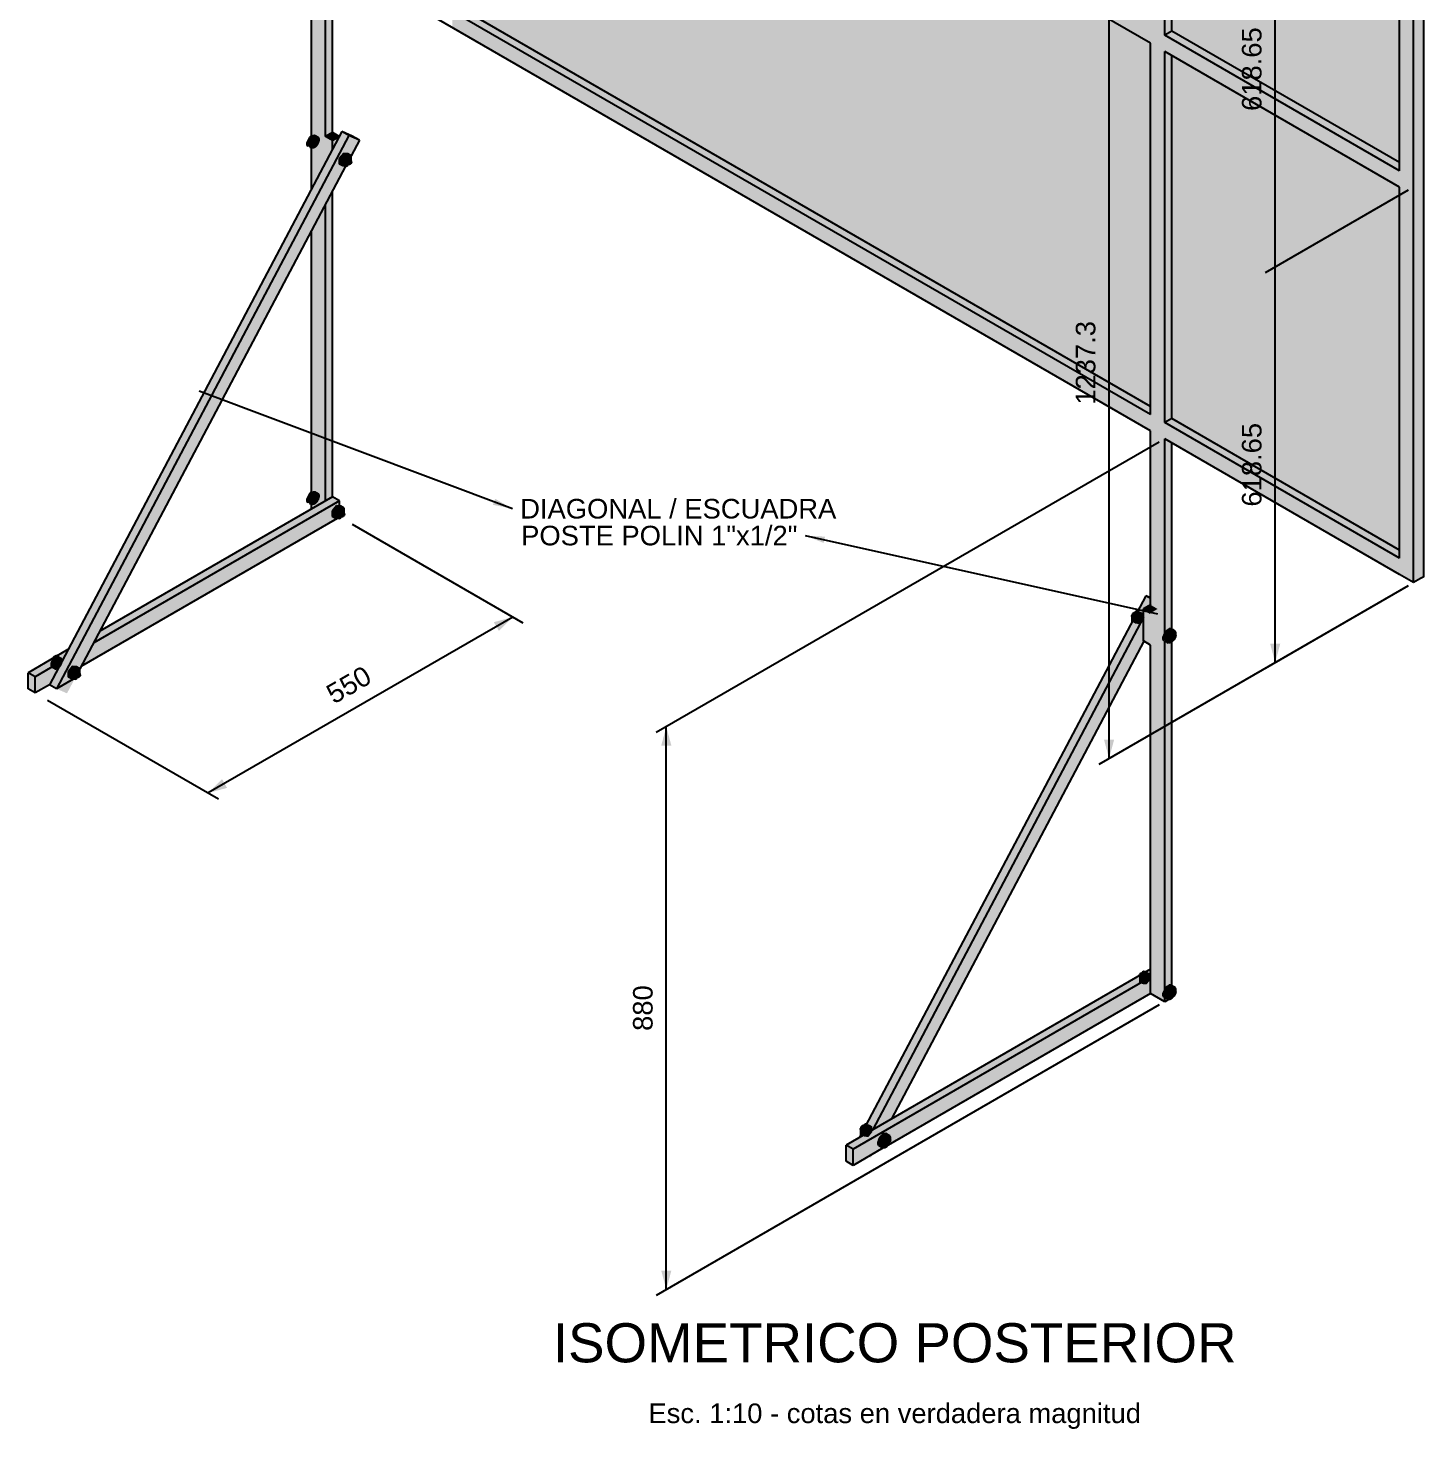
# Model space of a CAD drawing. Header units: millimetres. Extents: x -608 to 7350, y -13388 to 3808.
# Drawn here: x 2517 to 4300, y -7370 to -5581 of the extents above; entities that cross this region are included whole.
import ezdxf
from ezdxf.enums import TextEntityAlignment as Align

# ---------------------------------------------------------------- set-up
doc = ezdxf.new("R2010")
doc.units = ezdxf.units.MM
doc.header["$LTSCALE"] = 10
for name, color, linetype in [('01_MADERA', 4, 'Continuous'), ('02_TORNILLOS', 1, 'Continuous'), ('03_COTAS', 2, 'Continuous'), ('04_TEXTO', 7, 'Continuous'), ('05_PANEL', 5, 'Continuous'), ('08_RELLENOS', 9, 'Continuous')]:
    doc.layers.add(name, color=color, linetype=linetype)
doc.styles.add('PLANO', font='arial.ttf')
doc.dimstyles.new('COTAS_1_10', dxfattribs={"dimtxt": 25, "dimasz": 25, "dimexe": 15, "dimexo": 10, "dimgap": 8, "dimtad": 1, "dimdec": 1, "dimdsep": 46, "dimtxsty": 'PLANO', "dimcen": 2.5, "dimclrd": 256, "dimclre": 256, "dimclrt": 256, "dimazin": 3, "dimtfac": 1, "dimtmove": 0, "dimatfit": 3})

msp = doc.modelspace()

# ---------------------------------------------------------------- hatches: boundary and pattern name
at = {"layer": '03_COTAS'}
for points in [[(4110, -5886.054), (4116.471, -5861.906), (4103.53, -5861.906)], [(4110, -5886.054), (4103.53, -5910.202), (4116.471, -5910.202)], [(3136.385, -6333.086), (3112.237, -6339.556), (3118.707, -6350.763)], [(4110, -6391.179), (4116.471, -6367.031), (4103.53, -6367.031)], [(3332.466, -6472.992), (3325.995, -6497.14), (3338.936, -6497.14)], [(3897.868, -6513.654), (3904.339, -6489.506), (3891.398, -6489.506)], [(2747.476, -6557.622), (2771.624, -6551.152), (2765.154, -6539.944)], [(3332.466, -7191.509), (3338.936, -7167.361), (3325.995, -7167.361)]]:
    msp.add_hatch(color=256, dxfattribs=at).paths.add_polyline_path(points)
at = {"layer": '08_RELLENOS', "true_color": 0x164d75}
msp.add_hatch(color=7, dxfattribs=at).paths.add_polyline_path([(2570.417, -5287.807), (4295.757, -6283.932), (4295.757, -5273.681), (2570.417, -4277.555)])
at = {"layer": '08_RELLENOS', "true_color": 0x1b5e8f}
msp.add_hatch(color=7, dxfattribs=at).paths.add_polyline_path([(4295.757, -6283.932), (4300, -6281.483), (4300, -5271.232), (4295.757, -5273.681)])
at = {"layer": '08_RELLENOS', "true_color": 0x8c7e63}
for points in [[(2879.352, -5618.801), (2897.312, -5629.17), (2897.312, -5533.128), (2879.352, -5522.758)], [(3869.856, -5553.652), (3950.901, -5600.443), (3950.901, -5579.704), (3869.856, -5532.913)], [(4268.817, -5635.861), (4286.777, -5646.23), (4286.777, -5554.389), (4268.817, -5544.02)], [(3059.403, -5580.492), (3140.448, -5627.284), (3140.448, -5606.545), (3059.403, -5559.753)], [(3950.901, -5661.204), (3968.862, -5671.574), (3968.862, -5575.531), (3950.901, -5565.161)], [(3968.862, -5610.813), (4043.851, -5654.107), (4043.851, -5633.368), (3968.862, -5590.074)], [(3140.448, -5627.284), (3221.494, -5674.076), (3221.494, -5653.336), (3140.448, -5606.545)], [(2879.352, -5714.843), (2897.312, -5725.213), (2897.312, -5629.17), (2879.352, -5618.801)], [(4043.851, -5654.107), (4118.839, -5697.402), (4118.839, -5676.663), (4043.851, -5633.368)], [(4268.817, -5727.702), (4286.777, -5738.071), (4286.777, -5646.23), (4268.817, -5635.861)], [(3221.494, -5674.076), (3302.539, -5720.867), (3302.539, -5700.128), (3221.494, -5653.336)], [(3950.901, -5757.247), (3968.862, -5767.616), (3968.862, -5671.574), (3950.901, -5661.204)], [(4118.839, -5697.402), (4193.828, -5740.697), (4193.828, -5719.958), (4118.839, -5676.663)], [(3302.539, -5720.867), (3383.584, -5767.659), (3383.584, -5746.92), (3302.539, -5700.128)], [(2879.352, -5810.886), (2897.312, -5821.256), (2897.312, -5725.213), (2879.352, -5714.843)], [(2897.312, -5760.436), (2906.293, -5765.62), (2906.293, -5724.796), (2897.312, -5719.611)], [(4193.828, -5740.697), (4268.817, -5783.992), (4268.817, -5763.253), (4193.828, -5719.958)], [(4268.817, -5819.543), (4286.777, -5829.912), (4286.777, -5738.071), (4268.817, -5727.702)], [(3383.584, -5767.659), (3464.629, -5814.45), (3464.629, -5793.711), (3383.584, -5746.92)], [(3950.901, -5853.29), (3968.862, -5863.659), (3968.862, -5767.616), (3950.901, -5757.247)], [(3464.629, -5814.45), (3545.675, -5861.242), (3545.675, -5840.503), (3464.629, -5793.711)], [(2879.352, -5906.929), (2897.312, -5917.298), (2897.312, -5821.256), (2879.352, -5810.886)], [(4268.817, -5911.384), (4286.777, -5921.753), (4286.777, -5829.912), (4268.817, -5819.543)], [(3545.675, -5861.242), (3626.72, -5908.033), (3626.72, -5887.294), (3545.675, -5840.503)], [(3950.901, -5949.332), (3968.862, -5959.702), (3968.862, -5863.659), (3950.901, -5853.29)], [(3626.72, -5908.033), (3707.765, -5954.825), (3707.765, -5934.086), (3626.72, -5887.294)], [(2879.352, -6002.971), (2897.312, -6013.341), (2897.312, -5917.298), (2879.352, -5906.929)], [(4268.817, -6003.225), (4286.777, -6013.594), (4286.777, -5921.753), (4268.817, -5911.384)], [(3707.765, -5954.825), (3788.811, -6001.616), (3788.811, -5980.877), (3707.765, -5934.086)], [(3950.901, -6045.375), (3968.862, -6055.744), (3968.862, -5959.702), (3950.901, -5949.332)], [(3788.811, -6001.616), (3869.856, -6048.408), (3869.856, -6027.669), (3788.811, -5980.877)], [(2879.352, -6099.014), (2897.312, -6109.384), (2897.312, -6013.341), (2879.352, -6002.971)], [(4268.817, -6095.066), (4286.777, -6105.435), (4286.777, -6013.594), (4268.817, -6003.225)], [(3869.856, -6048.408), (3950.901, -6095.199), (3950.901, -6074.46), (3869.856, -6027.669)], [(3950.901, -6141.418), (3968.862, -6151.787), (3968.862, -6055.744), (3950.901, -6045.375)], [(2879.352, -6195.057), (2897.312, -6205.426), (2897.312, -6109.384), (2879.352, -6099.014)], [(3968.862, -6105.569), (4043.851, -6148.864), (4043.851, -6128.125), (3968.862, -6084.83)], [(4268.817, -6186.907), (4286.777, -6197.276), (4286.777, -6105.435), (4268.817, -6095.066)], [(4043.851, -6148.864), (4118.839, -6192.158), (4118.839, -6171.419), (4043.851, -6128.125)], [(3950.901, -6237.46), (3968.862, -6247.83), (3968.862, -6151.787), (3950.901, -6141.418)], [(4118.839, -6192.158), (4193.828, -6235.453), (4193.828, -6214.714), (4118.839, -6171.419)], [(4268.817, -6278.748), (4286.777, -6289.117), (4286.777, -6197.276), (4268.817, -6186.907)], [(4193.828, -6235.453), (4268.817, -6278.748), (4268.817, -6258.009), (4193.828, -6214.714)], [(3950.901, -6333.503), (3968.862, -6343.872), (3968.862, -6247.83), (3950.901, -6237.46)], [(3941.921, -6363.541), (3950.901, -6368.726), (3950.901, -6327.901), (3941.921, -6322.716)], [(3950.901, -6429.546), (3968.862, -6439.915), (3968.862, -6343.872), (3950.901, -6333.503)], [(2517.384, -6424.778), (2526.364, -6429.963), (2526.364, -6409.224), (2517.384, -6404.039)], [(3950.901, -6525.588), (3968.862, -6535.958), (3968.862, -6439.915), (3950.901, -6429.546)], [(3950.901, -6621.631), (3968.862, -6632), (3968.862, -6535.958), (3950.901, -6525.588)], [(3950.901, -6717.674), (3968.862, -6728.043), (3968.862, -6632), (3950.901, -6621.631)], [(3950.901, -6813.716), (3968.862, -6824.086), (3968.862, -6728.043), (3950.901, -6717.674)], [(3561.993, -7027.883), (3570.973, -7033.068), (3570.973, -7012.329), (3561.993, -7007.144)]]:
    msp.add_hatch(color=7, dxfattribs=at).paths.add_polyline_path(points)
at = {"layer": '08_RELLENOS', "true_color": 0xaa9978}
for points in [[(2897.312, -5629.17), (2906.293, -5623.986), (2906.293, -5527.943), (2897.312, -5533.128)], [(4286.777, -5646.23), (4295.757, -5641.045), (4295.757, -5549.204), (4286.777, -5554.389)], [(3950.901, -5600.443), (3959.882, -5595.258), (3959.882, -5574.519), (3950.901, -5579.704)], [(3968.862, -5671.574), (3977.842, -5666.389), (3977.842, -5570.346), (3968.862, -5575.531)], [(2897.312, -5725.213), (2906.293, -5720.028), (2906.293, -5623.986), (2897.312, -5629.17)], [(4286.777, -5738.071), (4295.757, -5732.886), (4295.757, -5641.045), (4286.777, -5646.23)], [(3968.862, -5767.616), (3977.842, -5762.432), (3977.842, -5666.389), (3968.862, -5671.574)], [(2927.018, -5718.366), (2873.685, -5819.251), (2887.177, -5825.149), (2940.511, -5724.265)], [(2897.312, -5821.256), (2906.293, -5816.071), (2906.293, -5720.028), (2897.312, -5725.213)], [(2906.293, -5765.62), (2915.273, -5760.436), (2915.273, -5719.611), (2906.293, -5724.796)], [(4286.777, -5829.912), (4295.757, -5824.727), (4295.757, -5732.886), (4286.777, -5738.071)], [(4268.817, -5783.992), (4277.797, -5778.807), (4277.797, -5758.068), (4268.817, -5763.253)], [(3968.862, -5863.659), (3977.842, -5858.474), (3977.842, -5762.432), (3968.862, -5767.616)], [(2873.685, -5819.251), (2820.351, -5920.135), (2833.844, -5926.034), (2887.177, -5825.149)], [(2897.312, -5917.298), (2906.293, -5912.114), (2906.293, -5816.071), (2897.312, -5821.256)], [(4286.777, -5921.753), (4295.757, -5916.568), (4295.757, -5824.727), (4286.777, -5829.912)], [(3968.862, -5959.702), (3977.842, -5954.517), (3977.842, -5858.474), (3968.862, -5863.659)], [(2820.351, -5920.135), (2767.018, -6021.02), (2780.51, -6026.919), (2833.844, -5926.034)], [(2897.312, -6013.341), (2906.293, -6008.156), (2906.293, -5912.114), (2897.312, -5917.298)], [(4286.777, -6013.594), (4295.757, -6008.409), (4295.757, -5916.568), (4286.777, -5921.753)], [(3968.862, -6055.744), (3977.842, -6050.56), (3977.842, -5954.517), (3968.862, -5959.702)], [(2897.312, -6109.384), (2906.293, -6104.199), (2906.293, -6008.156), (2897.312, -6013.341)], [(4286.777, -6105.435), (4295.757, -6100.25), (4295.757, -6008.409), (4286.777, -6013.594)], [(2767.018, -6021.02), (2713.684, -6121.905), (2727.177, -6127.804), (2780.51, -6026.919)], [(3968.862, -6151.787), (3977.842, -6146.602), (3977.842, -6050.56), (3968.862, -6055.744)], [(3950.901, -6095.199), (3959.882, -6090.015), (3959.882, -6069.276), (3950.901, -6074.46)], [(2897.312, -6205.426), (2906.293, -6200.242), (2906.293, -6104.199), (2897.312, -6109.384)], [(4286.777, -6197.276), (4295.757, -6192.091), (4295.757, -6100.25), (4286.777, -6105.435)], [(2713.684, -6121.905), (2660.351, -6222.79), (2673.843, -6228.688), (2727.177, -6127.804)], [(3968.862, -6247.83), (3977.842, -6242.645), (3977.842, -6146.602), (3968.862, -6151.787)], [(2837.491, -6250.334), (2915.273, -6205.426), (2915.273, -6184.687), (2837.491, -6229.595)], [(4286.777, -6289.117), (4295.757, -6283.932), (4295.757, -6192.091), (4286.777, -6197.276)], [(2660.351, -6222.79), (2607.017, -6323.675), (2620.51, -6329.573), (2673.843, -6228.688)], [(2759.709, -6295.241), (2837.491, -6250.334), (2837.491, -6229.595), (2759.709, -6274.502)], [(3968.862, -6343.872), (3977.842, -6338.688), (3977.842, -6242.645), (3968.862, -6247.83)], [(4268.817, -6278.748), (4277.797, -6273.563), (4277.797, -6252.824), (4268.817, -6258.009)], [(2681.928, -6340.148), (2759.709, -6295.241), (2759.709, -6274.502), (2681.928, -6319.409)], [(3953.667, -6311.102), (3900.333, -6411.986), (3913.826, -6417.885), (3967.159, -6317)], [(2607.017, -6323.675), (2553.684, -6424.559), (2567.176, -6430.458), (2620.51, -6329.573)], [(2604.146, -6385.056), (2681.928, -6340.148), (2681.928, -6319.409), (2604.146, -6364.317)], [(3950.901, -6368.726), (3959.882, -6363.541), (3959.882, -6322.716), (3950.901, -6327.901)], [(3968.862, -6439.915), (3977.842, -6434.73), (3977.842, -6338.688), (3968.862, -6343.872)], [(2526.364, -6429.963), (2604.146, -6385.056), (2604.146, -6364.317), (2526.364, -6409.224)], [(3900.333, -6411.986), (3847, -6512.871), (3860.492, -6518.77), (3913.826, -6417.885)], [(3968.862, -6535.958), (3977.842, -6530.773), (3977.842, -6434.73), (3968.862, -6439.915)], [(3847, -6512.871), (3793.666, -6613.756), (3807.159, -6619.655), (3860.492, -6518.77)], [(3968.862, -6632), (3977.842, -6626.816), (3977.842, -6530.773), (3968.862, -6535.958)], [(3793.666, -6613.756), (3740.333, -6714.641), (3753.825, -6720.539), (3807.159, -6619.655)], [(3968.862, -6728.043), (3977.842, -6722.858), (3977.842, -6626.816), (3968.862, -6632)], [(3740.333, -6714.641), (3686.999, -6815.525), (3700.492, -6821.424), (3753.825, -6720.539)], [(3968.862, -6824.086), (3977.842, -6818.901), (3977.842, -6722.858), (3968.862, -6728.043)], [(3882.1, -6853.439), (3959.882, -6808.532), (3959.882, -6787.793), (3882.1, -6832.7)], [(3686.999, -6815.525), (3633.666, -6916.41), (3647.158, -6922.309), (3700.492, -6821.424)], [(3804.318, -6898.346), (3882.1, -6853.439), (3882.1, -6832.7), (3804.318, -6877.607)], [(3726.536, -6943.253), (3804.318, -6898.346), (3804.318, -6877.607), (3726.536, -6922.514)], [(3633.666, -6916.41), (3580.332, -7017.295), (3593.825, -7023.194), (3647.158, -6922.309)], [(3648.755, -6988.161), (3726.536, -6943.253), (3726.536, -6922.514), (3648.755, -6967.422)], [(3570.973, -7033.068), (3648.755, -6988.161), (3648.755, -6967.422), (3570.973, -7012.329)]]:
    msp.add_hatch(color=7, dxfattribs=at).paths.add_polyline_path(points)
at = {"layer": '08_RELLENOS', "true_color": 0xcdb991}
for points in [[(3149.428, -5601.36), (3068.383, -5554.569), (3059.403, -5559.753), (3140.448, -5606.545)], [(4052.831, -5628.184), (3977.842, -5584.889), (3968.862, -5590.074), (4043.851, -5633.368)], [(3230.474, -5648.152), (3149.428, -5601.36), (3140.448, -5606.545), (3221.494, -5653.336)], [(4127.819, -5671.478), (4052.831, -5628.184), (4043.851, -5633.368), (4118.839, -5676.663)], [(3311.519, -5694.943), (3230.474, -5648.152), (3221.494, -5653.336), (3302.539, -5700.128)], [(4202.808, -5714.773), (4127.819, -5671.478), (4118.839, -5676.663), (4193.828, -5719.958)], [(3392.564, -5741.735), (3311.519, -5694.943), (3302.539, -5700.128), (3383.584, -5746.92)], [(2915.273, -5719.611), (2906.293, -5714.426), (2897.312, -5719.611), (2906.293, -5724.796)], [(4277.797, -5758.068), (4202.808, -5714.773), (4193.828, -5719.958), (4268.817, -5763.253)], [(3473.61, -5788.526), (3392.564, -5741.735), (3383.584, -5746.92), (3464.629, -5793.711)], [(3554.655, -5835.318), (3473.61, -5788.526), (3464.629, -5793.711), (3545.675, -5840.503)], [(3635.7, -5882.109), (3554.655, -5835.318), (3545.675, -5840.503), (3626.72, -5887.294)], [(3716.746, -5928.901), (3635.7, -5882.109), (3626.72, -5887.294), (3707.765, -5934.086)], [(3797.791, -5975.692), (3716.746, -5928.901), (3707.765, -5934.086), (3788.811, -5980.877)], [(3878.836, -6022.484), (3797.791, -5975.692), (3788.811, -5980.877), (3869.856, -6027.669)], [(3959.882, -6069.276), (3878.836, -6022.484), (3869.856, -6027.669), (3950.901, -6074.46)], [(4052.831, -6122.94), (3977.842, -6079.645), (3968.862, -6084.83), (4043.851, -6128.125)], [(4127.819, -6166.235), (4052.831, -6122.94), (4043.851, -6128.125), (4118.839, -6171.419)], [(4202.808, -6209.529), (4127.819, -6166.235), (4118.839, -6171.419), (4193.828, -6214.714)], [(2915.273, -6184.687), (2906.293, -6179.503), (2828.511, -6224.41), (2837.491, -6229.595)], [(4277.797, -6252.824), (4202.808, -6209.529), (4193.828, -6214.714), (4268.817, -6258.009)], [(2837.491, -6229.595), (2828.511, -6224.41), (2750.729, -6269.317), (2759.709, -6274.502)], [(2759.709, -6274.502), (2750.729, -6269.317), (2672.947, -6314.225), (2681.928, -6319.409)], [(2681.928, -6319.409), (2672.947, -6314.225), (2595.166, -6359.132), (2604.146, -6364.317)], [(3959.882, -6322.716), (3950.901, -6317.531), (3941.921, -6322.716), (3950.901, -6327.901)], [(2604.146, -6364.317), (2595.166, -6359.132), (2517.384, -6404.039), (2526.364, -6409.224)], [(3959.882, -6787.793), (3950.901, -6782.608), (3873.12, -6827.515), (3882.1, -6832.7)], [(3882.1, -6832.7), (3873.12, -6827.515), (3795.338, -6872.422), (3804.318, -6877.607)], [(3804.318, -6877.607), (3795.338, -6872.422), (3717.556, -6917.33), (3726.536, -6922.514)], [(3726.536, -6922.514), (3717.556, -6917.33), (3639.774, -6962.237), (3648.755, -6967.422)], [(3648.755, -6967.422), (3639.774, -6962.237), (3561.993, -7007.144), (3570.973, -7012.329)]]:
    msp.add_hatch(color=7, dxfattribs=at).paths.add_polyline_path(points)
at = {"layer": '08_RELLENOS', "true_color": 0x938568}
for points in [[(2873.685, -5819.251), (2927.018, -5718.366), (2918.038, -5713.181), (2864.704, -5814.066)], [(2820.351, -5920.135), (2873.685, -5819.251), (2864.704, -5814.066), (2811.371, -5914.951)], [(2767.018, -6021.02), (2820.351, -5920.135), (2811.371, -5914.951), (2758.038, -6015.836)], [(2713.684, -6121.905), (2767.018, -6021.02), (2758.038, -6015.836), (2704.704, -6116.72)], [(2660.351, -6222.79), (2713.684, -6121.905), (2704.704, -6116.72), (2651.371, -6217.605)], [(2607.017, -6323.675), (2660.351, -6222.79), (2651.371, -6217.605), (2598.037, -6318.49)], [(3900.333, -6411.986), (3953.667, -6311.102), (3944.686, -6305.917), (3891.353, -6406.802)], [(2553.684, -6424.559), (2607.017, -6323.675), (2598.037, -6318.49), (2544.704, -6419.375)], [(3847, -6512.871), (3900.333, -6411.986), (3891.353, -6406.802), (3838.019, -6507.686)], [(3793.666, -6613.756), (3847, -6512.871), (3838.019, -6507.686), (3784.686, -6608.571)], [(3740.333, -6714.641), (3793.666, -6613.756), (3784.686, -6608.571), (3731.352, -6709.456)], [(3686.999, -6815.525), (3740.333, -6714.641), (3731.352, -6709.456), (3678.019, -6810.341)], [(3633.666, -6916.41), (3686.999, -6815.525), (3678.019, -6810.341), (3624.685, -6911.225)], [(3580.332, -7017.295), (3633.666, -6916.41), (3624.685, -6911.225), (3571.352, -7012.11)]]:
    msp.add_hatch(color=7, dxfattribs=at).paths.add_polyline_path(points)
at = {"layer": '08_RELLENOS', "true_color": 0x282828}
for points in [[(2878.55, -5726.034), (2880.306, -5722.993), (2876.771, -5720.951), (2875.015, -5723.993)], [(2926.484, -5752.357), (2927.07, -5751.343), (2879.128, -5723.664), (2878.543, -5724.678)], [(2878.55, -6181.067), (2880.306, -6178.026), (2876.771, -6175.985), (2875.015, -6179.026)], [(2917.504, -6202.206), (2918.089, -6201.192), (2879.128, -6178.697), (2878.543, -6179.711)], [(3975.124, -6357.789), (3975.709, -6356.775), (3927.767, -6329.096), (3927.182, -6330.11)], [(3971.596, -6357.104), (3973.352, -6354.063), (3969.816, -6352.022), (3968.061, -6355.063)], [(2550.276, -6391.336), (2552.032, -6388.295), (2548.496, -6386.253), (2546.741, -6389.294)], [(2580.25, -6407.289), (2580.835, -6406.275), (2550.853, -6388.966), (2550.268, -6389.979)], [(3975.124, -6812.823), (3975.709, -6811.809), (3936.747, -6789.314), (3936.162, -6790.328)], [(3971.596, -6812.138), (3973.352, -6809.096), (3969.816, -6807.055), (3968.061, -6810.096)], [(3610.928, -7002.352), (3611.514, -7001.338), (3581.532, -6984.028), (3580.947, -6985.042)], [(3607.401, -7001.667), (3609.157, -6998.626), (3605.621, -6996.584), (3603.865, -6999.626)]]:
    msp.add_hatch(color=7, dxfattribs=at).paths.add_polyline_path(points)
at = {"layer": '08_RELLENOS', "true_color": 0x303030}
for points in [[(2880.306, -5722.993), (2882.6, -5720.571), (2879.065, -5718.53), (2876.771, -5720.951)], [(2927.07, -5751.343), (2927.834, -5750.536), (2879.893, -5722.857), (2879.128, -5723.664)], [(2880.306, -6178.026), (2882.6, -6175.604), (2879.065, -6173.563), (2876.771, -6175.985)], [(2918.089, -6201.192), (2918.854, -6200.385), (2879.893, -6177.89), (2879.128, -6178.697)], [(3975.709, -6356.775), (3976.474, -6355.968), (3928.532, -6328.289), (3927.767, -6329.096)], [(3973.352, -6354.063), (3975.646, -6351.641), (3972.11, -6349.6), (3969.816, -6352.022)], [(2552.032, -6388.295), (2554.326, -6385.873), (2550.79, -6383.832), (2548.496, -6386.253)], [(2580.835, -6406.275), (2581.6, -6405.468), (2551.618, -6388.159), (2550.853, -6388.966)], [(3975.709, -6811.809), (3976.474, -6811.002), (3937.512, -6788.507), (3936.747, -6789.314)], [(3973.352, -6809.096), (3975.646, -6806.675), (3972.11, -6804.633), (3969.816, -6807.055)], [(3611.514, -7001.338), (3612.278, -7000.531), (3582.297, -6983.221), (3581.532, -6984.028)], [(3609.157, -6998.626), (3611.451, -6996.204), (3607.915, -6994.163), (3605.621, -6996.584)]]:
    msp.add_hatch(color=7, dxfattribs=at).paths.add_polyline_path(points)
at = {"layer": '08_RELLENOS', "true_color": 0x2d2d2d}
for points in [[(2877.6, -5732.099), (2878.55, -5734.199), (2880.306, -5735.213), (2882.6, -5734.985), (2885.083, -5733.552), (2887.378, -5731.13), (2889.133, -5728.089), (2890.084, -5724.891), (2890.084, -5722.024), (2889.133, -5719.924), (2887.378, -5718.91), (2885.083, -5719.137), (2882.6, -5720.571), (2880.306, -5722.993), (2878.55, -5726.034), (2877.6, -5729.231)], [(2919.477, -5750.191), (2924.713, -5743.677), (2920.47, -5741.228), (2915.234, -5747.741)], [(2919.477, -5757.172), (2924.713, -5757.639), (2929.948, -5751.126), (2929.948, -5744.145), (2924.713, -5743.677), (2919.477, -5750.191)], [(2926.168, -5754.378), (2926.484, -5755.079), (2927.07, -5755.417), (2927.834, -5755.341), (2928.662, -5754.863), (2929.427, -5754.056), (2930.012, -5753.042), (2930.329, -5751.976), (2930.329, -5751.02), (2930.012, -5750.32), (2929.427, -5749.982), (2928.662, -5750.058), (2927.834, -5750.536), (2927.07, -5751.343), (2926.484, -5752.357), (2926.168, -5753.423)], [(2877.6, -6187.132), (2878.55, -6189.233), (2880.306, -6190.246), (2882.6, -6190.019), (2885.083, -6188.585), (2887.378, -6186.164), (2889.133, -6183.123), (2890.084, -6179.925), (2890.084, -6177.058), (2889.133, -6174.957), (2887.378, -6173.944), (2885.083, -6174.171), (2882.6, -6175.604), (2880.306, -6178.026), (2878.55, -6181.067), (2877.6, -6184.265)], [(2910.497, -6200.039), (2915.732, -6193.526), (2911.49, -6191.076), (2906.254, -6197.59)], [(2910.497, -6207.02), (2915.732, -6207.488), (2920.968, -6200.975), (2920.968, -6193.994), (2915.732, -6193.526), (2910.497, -6200.039)], [(2917.187, -6204.227), (2917.504, -6204.927), (2918.089, -6205.265), (2918.854, -6205.19), (2919.682, -6204.712), (2920.446, -6203.904), (2921.032, -6202.891), (2921.349, -6201.825), (2921.349, -6200.869), (2921.032, -6200.169), (2920.446, -6199.831), (2919.682, -6199.907), (2918.854, -6200.385), (2918.089, -6201.192), (2917.504, -6202.206), (2917.187, -6203.272)], [(3931.488, -6334.475), (3936.724, -6327.962), (3932.481, -6325.513), (3927.245, -6332.026)], [(3931.488, -6341.457), (3936.724, -6341.924), (3941.96, -6335.411), (3941.96, -6328.43), (3936.724, -6327.962), (3931.488, -6334.475)], [(3970.646, -6363.169), (3971.596, -6365.269), (3973.352, -6366.283), (3975.646, -6366.056), (3978.129, -6364.622), (3980.423, -6362.2), (3982.179, -6359.159), (3983.129, -6355.962), (3983.129, -6353.094), (3982.179, -6350.994), (3980.423, -6349.98), (3978.129, -6350.208), (3975.646, -6351.641), (3973.352, -6354.063), (3971.596, -6357.104), (3970.646, -6360.302)], [(3974.807, -6359.811), (3975.124, -6360.511), (3975.709, -6360.849), (3976.474, -6360.773), (3977.301, -6360.295), (3978.066, -6359.488), (3978.651, -6358.474), (3978.968, -6357.408), (3978.968, -6356.453), (3978.651, -6355.752), (3978.066, -6355.415), (3977.301, -6355.49), (3976.474, -6355.968), (3975.709, -6356.775), (3975.124, -6357.789), (3974.807, -6358.855)], [(2549.326, -6397.4), (2550.276, -6399.501), (2552.032, -6400.515), (2554.326, -6400.287), (2556.809, -6398.854), (2559.103, -6396.432), (2560.859, -6393.391), (2561.809, -6390.193), (2561.809, -6387.326), (2560.859, -6385.226), (2559.103, -6384.212), (2556.809, -6384.439), (2554.326, -6385.873), (2552.032, -6388.295), (2550.276, -6391.336), (2549.326, -6394.533)], [(2573.242, -6405.123), (2578.478, -6398.609), (2574.235, -6396.16), (2568.999, -6402.673)], [(2573.242, -6412.104), (2578.478, -6412.572), (2583.714, -6406.058), (2583.714, -6399.077), (2578.478, -6398.609), (2573.242, -6405.123)], [(2579.933, -6409.311), (2580.25, -6410.011), (2580.835, -6410.349), (2581.6, -6410.273), (2582.427, -6409.795), (2583.192, -6408.988), (2583.777, -6407.974), (2584.094, -6406.908), (2584.094, -6405.953), (2583.777, -6405.253), (2583.192, -6404.915), (2582.427, -6404.99), (2581.6, -6405.468), (2580.835, -6406.275), (2580.25, -6407.289), (2579.933, -6408.355)], [(3940.468, -6794.694), (3945.704, -6788.18), (3941.462, -6785.731), (3936.226, -6792.244)], [(3940.468, -6801.675), (3945.704, -6802.142), (3950.94, -6795.629), (3950.94, -6788.648), (3945.704, -6788.18), (3940.468, -6794.694)], [(3970.646, -6818.202), (3971.596, -6820.303), (3973.352, -6821.316), (3975.646, -6821.089), (3978.129, -6819.656), (3980.423, -6817.234), (3982.179, -6814.193), (3983.129, -6810.995), (3983.129, -6808.128), (3982.179, -6806.028), (3980.423, -6805.014), (3978.129, -6805.241), (3975.646, -6806.675), (3973.352, -6809.096), (3971.596, -6812.138), (3970.646, -6815.335)], [(3974.807, -6814.844), (3975.124, -6815.544), (3975.709, -6815.882), (3976.474, -6815.807), (3977.301, -6815.329), (3978.066, -6814.521), (3978.651, -6813.508), (3978.968, -6812.442), (3978.968, -6811.486), (3978.651, -6810.786), (3978.066, -6810.448), (3977.301, -6810.524), (3976.474, -6811.002), (3975.709, -6811.809), (3975.124, -6812.823), (3974.807, -6813.889)], [(3585.253, -6989.408), (3590.489, -6982.894), (3586.246, -6980.445), (3581.011, -6986.958)], [(3585.253, -6996.389), (3590.489, -6996.856), (3595.725, -6990.343), (3595.725, -6983.362), (3590.489, -6982.894), (3585.253, -6989.408)], [(3606.451, -7007.732), (3607.401, -7009.832), (3609.157, -7010.846), (3611.451, -7010.619), (3613.934, -7009.185), (3616.228, -7006.763), (3617.984, -7003.722), (3618.934, -7000.524), (3618.934, -6997.657), (3617.984, -6995.557), (3616.228, -6994.543), (3613.934, -6994.77), (3611.451, -6996.204), (3609.157, -6998.626), (3607.401, -7001.667), (3606.451, -7004.864)], [(3610.612, -7004.374), (3610.928, -7005.074), (3611.514, -7005.412), (3612.278, -7005.336), (3613.106, -7004.858), (3613.871, -7004.051), (3614.456, -7003.037), (3614.773, -7001.971), (3614.773, -7001.015), (3614.456, -7000.315), (3613.871, -6999.977), (3613.106, -7000.053), (3612.278, -7000.531), (3611.514, -7001.338), (3610.928, -7002.352), (3610.612, -7003.418)]]:
    msp.add_hatch(color=7, dxfattribs=at).paths.add_polyline_path(points)
at = {"layer": '08_RELLENOS', "true_color": 0x363636}
for points in [[(2882.6, -5720.571), (2885.083, -5719.137), (2881.548, -5717.096), (2879.065, -5718.53)], [(2927.834, -5750.536), (2928.662, -5750.058), (2880.72, -5722.379), (2879.893, -5722.857)], [(2882.6, -6175.604), (2885.083, -6174.171), (2881.548, -6172.13), (2879.065, -6173.563)], [(2918.854, -6200.385), (2919.682, -6199.907), (2880.72, -6177.412), (2879.893, -6177.89)], [(3976.474, -6355.968), (3977.301, -6355.49), (3929.36, -6327.811), (3928.532, -6328.289)], [(3975.646, -6351.641), (3978.129, -6350.208), (3974.594, -6348.166), (3972.11, -6349.6)], [(2554.326, -6385.873), (2556.809, -6384.439), (2553.274, -6382.398), (2550.79, -6383.832)], [(2581.6, -6405.468), (2582.427, -6404.99), (2552.446, -6387.681), (2551.618, -6388.159)], [(3976.474, -6811.002), (3977.301, -6810.524), (3938.34, -6788.029), (3937.512, -6788.507)], [(3975.646, -6806.675), (3978.129, -6805.241), (3974.594, -6803.2), (3972.11, -6804.633)], [(3612.278, -7000.531), (3613.106, -7000.053), (3583.125, -6982.743), (3582.297, -6983.221)], [(3611.451, -6996.204), (3613.934, -6994.77), (3610.398, -6992.729), (3607.915, -6994.163)]]:
    msp.add_hatch(color=7, dxfattribs=at).paths.add_polyline_path(points)
at = {"layer": '08_RELLENOS', "true_color": 0x393939}
for points in [[(2928.662, -5750.058), (2929.427, -5749.982), (2881.485, -5722.303), (2880.72, -5722.379)], [(2885.083, -5719.137), (2887.378, -5718.91), (2883.842, -5716.869), (2881.548, -5717.096)], [(2919.682, -6199.907), (2920.446, -6199.831), (2881.485, -6177.337), (2880.72, -6177.412)], [(2885.083, -6174.171), (2887.378, -6173.944), (2883.842, -6171.902), (2881.548, -6172.13)], [(3977.301, -6355.49), (3978.066, -6355.415), (3930.124, -6327.735), (3929.36, -6327.811)], [(3978.129, -6350.208), (3980.423, -6349.98), (3976.888, -6347.939), (3974.594, -6348.166)], [(2556.809, -6384.439), (2559.103, -6384.212), (2555.568, -6382.171), (2553.274, -6382.398)], [(2582.427, -6404.99), (2583.192, -6404.915), (2553.211, -6387.605), (2552.446, -6387.681)], [(3977.301, -6810.524), (3978.066, -6810.448), (3939.105, -6787.954), (3938.34, -6788.029)], [(3978.129, -6805.241), (3980.423, -6805.014), (3976.888, -6802.973), (3974.594, -6803.2)], [(3613.106, -7000.053), (3613.871, -6999.977), (3583.889, -6982.668), (3583.125, -6982.743)], [(3613.934, -6994.77), (3616.228, -6994.543), (3612.692, -6992.502), (3610.398, -6992.729)]]:
    msp.add_hatch(color=7, dxfattribs=at).paths.add_polyline_path(points)
at = {"layer": '08_RELLENOS', "true_color": 0xdcc69b}
for points in [[(2927.018, -5718.366), (2940.511, -5724.265), (2931.53, -5719.08), (2918.038, -5713.181)], [(3953.667, -6311.102), (3967.159, -6317), (3958.179, -6311.816), (3944.686, -6305.917)]]:
    msp.add_hatch(color=7, dxfattribs=at).paths.add_polyline_path(points)
at = {"layer": '08_RELLENOS', "true_color": 0x252525}
for points in [[(2877.6, -5729.231), (2878.55, -5726.034), (2875.015, -5723.993), (2874.065, -5727.19)], [(2877.6, -5732.099), (2877.6, -5729.231), (2874.065, -5727.19), (2874.065, -5730.057)], [(2878.55, -5734.199), (2877.6, -5732.099), (2874.065, -5730.057), (2875.015, -5732.158)], [(2926.168, -5753.423), (2926.484, -5752.357), (2878.543, -5724.678), (2878.226, -5725.744)], [(2926.168, -5754.378), (2926.168, -5753.423), (2878.226, -5725.744), (2878.226, -5726.699)], [(2926.484, -5755.079), (2926.168, -5754.378), (2878.226, -5726.699), (2878.543, -5727.399)], [(2919.477, -5757.172), (2919.477, -5750.191), (2915.234, -5747.741), (2915.234, -5754.722)], [(2877.6, -6184.265), (2878.55, -6181.067), (2875.015, -6179.026), (2874.065, -6182.224)], [(2877.6, -6187.132), (2877.6, -6184.265), (2874.065, -6182.224), (2874.065, -6185.091)], [(2878.55, -6189.233), (2877.6, -6187.132), (2874.065, -6185.091), (2875.015, -6187.191)], [(2917.187, -6203.272), (2917.504, -6202.206), (2878.543, -6179.711), (2878.226, -6180.777)], [(2917.187, -6204.227), (2917.187, -6203.272), (2878.226, -6180.777), (2878.226, -6181.733)], [(2917.504, -6204.927), (2917.187, -6204.227), (2878.226, -6181.733), (2878.543, -6182.433)], [(2910.497, -6207.02), (2910.497, -6200.039), (2906.254, -6197.59), (2906.254, -6204.571)], [(3974.807, -6358.855), (3975.124, -6357.789), (3927.182, -6330.11), (3926.865, -6331.176)], [(3974.807, -6359.811), (3974.807, -6358.855), (3926.865, -6331.176), (3926.865, -6332.131)], [(3975.124, -6360.511), (3974.807, -6359.811), (3926.865, -6332.131), (3927.182, -6332.832)], [(3931.488, -6341.457), (3931.488, -6334.475), (3927.245, -6332.026), (3927.245, -6339.007)], [(3970.646, -6360.302), (3971.596, -6357.104), (3968.061, -6355.063), (3967.11, -6358.26)], [(3970.646, -6363.169), (3970.646, -6360.302), (3967.11, -6358.26), (3967.11, -6361.128)], [(3971.596, -6365.269), (3970.646, -6363.169), (3967.11, -6361.128), (3968.061, -6363.228)], [(2549.326, -6394.533), (2550.276, -6391.336), (2546.741, -6389.294), (2545.79, -6392.492)], [(2549.326, -6397.4), (2549.326, -6394.533), (2545.79, -6392.492), (2545.79, -6395.359)], [(2550.276, -6399.501), (2549.326, -6397.4), (2545.79, -6395.359), (2546.741, -6397.46)], [(2579.933, -6408.355), (2580.25, -6407.289), (2550.268, -6389.979), (2549.951, -6391.045)], [(2579.933, -6409.311), (2579.933, -6408.355), (2549.951, -6391.045), (2549.951, -6392.001)], [(2580.25, -6410.011), (2579.933, -6409.311), (2549.951, -6392.001), (2550.268, -6392.701)], [(2573.242, -6412.104), (2573.242, -6405.123), (2568.999, -6402.673), (2568.999, -6409.654)], [(3974.807, -6813.889), (3975.124, -6812.823), (3936.162, -6790.328), (3935.845, -6791.394)], [(3974.807, -6814.844), (3974.807, -6813.889), (3935.845, -6791.394), (3935.845, -6792.35)], [(3975.124, -6815.544), (3974.807, -6814.844), (3935.845, -6792.35), (3936.162, -6793.05)], [(3940.468, -6801.675), (3940.468, -6794.694), (3936.226, -6792.244), (3936.226, -6799.225)], [(3970.646, -6815.335), (3971.596, -6812.138), (3968.061, -6810.096), (3967.11, -6813.294)], [(3970.646, -6818.202), (3970.646, -6815.335), (3967.11, -6813.294), (3967.11, -6816.161)], [(3971.596, -6820.303), (3970.646, -6818.202), (3967.11, -6816.161), (3968.061, -6818.262)], [(3610.612, -7003.418), (3610.928, -7002.352), (3580.947, -6985.042), (3580.63, -6986.108)], [(3610.612, -7004.374), (3610.612, -7003.418), (3580.63, -6986.108), (3580.63, -6987.064)], [(3610.928, -7005.074), (3610.612, -7004.374), (3580.63, -6987.064), (3580.947, -6987.764)], [(3585.253, -6996.389), (3585.253, -6989.408), (3581.011, -6986.958), (3581.011, -6993.939)], [(3606.451, -7004.864), (3607.401, -7001.667), (3603.865, -6999.626), (3602.915, -7002.823)], [(3606.451, -7007.732), (3606.451, -7004.864), (3602.915, -7002.823), (3602.915, -7005.69)], [(3607.401, -7009.832), (3606.451, -7007.732), (3602.915, -7005.69), (3603.865, -7007.791)]]:
    msp.add_hatch(color=7, dxfattribs=at).paths.add_polyline_path(points)
at = {"layer": '08_RELLENOS', "true_color": 0x3a3a3a}
for points in [[(2924.713, -5743.677), (2929.948, -5744.145), (2925.706, -5741.695), (2920.47, -5741.228)], [(2915.732, -6193.526), (2920.968, -6193.994), (2916.726, -6191.544), (2911.49, -6191.076)], [(3936.724, -6327.962), (3941.96, -6328.43), (3937.717, -6325.98), (3932.481, -6325.513)], [(2578.478, -6398.609), (2583.714, -6399.077), (2579.471, -6396.628), (2574.235, -6396.16)], [(3945.704, -6788.18), (3950.94, -6788.648), (3946.697, -6786.199), (3941.462, -6785.731)], [(3590.489, -6982.894), (3595.725, -6983.362), (3591.482, -6980.913), (3586.246, -6980.445)]]:
    msp.add_hatch(color=7, dxfattribs=at).paths.add_polyline_path(points)

# ---------------------------------------------------------------- linework, layer by layer
at = {"layer": '01_MADERA'}
for p, q in [((3950.901, -5600.443), (2897.312, -4992.153)), ((3968.862, -5590.074), (3968.862, -5116.057)), ((3977.842, -5584.889), (3977.842, -5121.241)), ((4268.817, -5763.253), (4268.817, -5289.236)), ((4286.777, -6289.117), (4286.777, -5278.866)), ((3950.901, -6074.46), (2897.312, -5466.17)), ((3950.901, -6064.091), (2906.293, -5460.986)), ((2879.352, -5786.359), (2879.352, -5476.54)), ((2897.312, -5719.611), (2897.312, -5486.909)), ((3950.901, -6095.199), (2897.312, -5486.909)), ((2906.293, -5714.426), (2906.293, -5492.094)), ((3977.842, -5584.889), (3968.862, -5590.074)), ((4268.817, -5763.253), (3968.862, -5590.074)), ((4268.817, -5752.883), (3977.842, -5584.889)), ((3950.901, -6074.46), (3950.901, -5600.443)), ((3968.862, -6084.83), (3968.862, -5610.813)), ((4268.817, -5783.992), (3968.862, -5610.813)), ((3977.842, -6079.645), (3977.842, -5615.997)), ((2918.038, -5713.181), (2544.704, -6419.375)), ((2927.018, -5718.366), (2553.684, -6424.559)), ((2906.293, -5714.426), (2897.312, -5719.611)), ((2906.293, -5724.796), (2897.312, -5719.611)), ((2914.787, -5719.33), (2906.293, -5714.426)), ((2914.36, -5720.138), (2906.293, -5724.796)), ((2931.53, -5719.08), (2918.038, -5713.181)), ((2927.018, -5718.366), (2918.038, -5713.181)), ((2940.511, -5724.265), (2927.018, -5718.366)), ((2940.511, -5724.265), (2931.53, -5719.08)), ((2906.293, -5735.399), (2906.293, -5724.796)), ((2940.511, -5724.265), (2929.948, -5744.244)), ((2922.95, -5757.482), (2583.714, -6399.176)), ((2906.293, -6179.503), (2906.293, -5788.991)), ((4268.817, -6258.009), (4268.817, -5783.992)), ((2897.312, -6184.687), (2897.312, -5805.978)), ((2879.352, -6195.057), (2879.352, -5839.952)), ((3977.842, -6079.645), (3968.862, -6084.83)), ((4268.817, -6247.639), (3977.842, -6079.645)), ((3950.901, -6327.901), (3950.901, -6095.199)), ((4268.817, -6258.009), (3968.862, -6084.83)), ((3968.862, -6353.675), (3968.862, -6105.569)), ((4268.817, -6278.748), (3968.862, -6105.569)), ((3977.842, -6348.49), (3977.842, -6110.754)), ((2915.273, -6184.687), (2601.262, -6365.981)), ((2906.293, -6179.503), (2609.153, -6351.056)), ((2915.273, -6184.687), (2906.293, -6179.503)), ((2915.273, -6191.414), (2915.273, -6184.687)), ((2912.242, -6207.176), (2585.482, -6395.831)), ((4286.777, -6289.117), (4268.817, -6278.748)), ((4295.757, -6283.932), (4286.777, -6289.117)), ((3944.686, -6305.917), (3579.242, -6997.185)), ((3950.901, -6308.634), (3944.686, -6305.917)), ((3950.901, -6309.505), (3944.686, -6305.917)), ((3950.901, -6317.531), (3941.921, -6322.716)), ((3950.901, -6327.901), (3941.921, -6322.716)), ((3941.921, -6363.541), (3941.921, -6322.716)), ((3950.901, -6316.332), (3949.989, -6318.058)), ((3941.921, -6333.319), (3596.112, -6987.445)), ((3942.407, -6363.821), (3620.021, -6973.642)), ((3950.901, -6368.726), (3941.921, -6363.541)), ((3968.862, -6808.709), (3968.862, -6363.691)), ((3977.842, -6803.524), (3977.842, -6364.788)), ((2568.374, -6374.6), (2517.384, -6404.039)), ((3950.901, -6813.716), (3950.901, -6368.726)), ((2560.484, -6389.525), (2526.364, -6409.224)), ((2526.364, -6409.224), (2517.384, -6404.039)), ((2517.384, -6424.778), (2517.384, -6404.039)), ((2526.364, -6429.963), (2526.364, -6409.224)), ((2544.704, -6419.375), (2526.364, -6429.963)), ((2553.684, -6424.559), (2544.704, -6419.375)), ((2574.987, -6412.26), (2553.684, -6424.559)), ((2526.364, -6429.963), (2517.384, -6424.778)), ((3950.901, -6782.608), (3561.993, -7007.144)), ((3950.901, -6792.977), (3570.973, -7012.329)), ((3950.901, -6813.716), (3615.858, -7007.154)), ((3968.862, -6824.086), (3950.901, -6813.716)), ((3968.862, -6824.086), (3968.862, -6818.724)), ((3973.722, -6821.28), (3968.862, -6824.086)), ((3570.973, -7012.329), (3561.993, -7007.144)), ((3561.993, -7027.883), (3561.993, -7007.144)), ((3609.527, -7010.809), (3570.973, -7033.068)), ((3570.973, -7033.068), (3561.993, -7027.883)), ((3570.973, -7033.068), (3570.973, -7012.329))]:
    msp.add_line(p, q, dxfattribs=at)
at = {"layer": '02_TORNILLOS'}
for p, q in [((2876.771, -5720.951), (2875.015, -5723.993)), ((2879.065, -5718.53), (2876.771, -5720.951)), ((2879.352, -5718.364), (2879.065, -5718.53)), ((2875.015, -5723.993), (2874.065, -5727.19)), ((2874.065, -5730.057), (2874.065, -5727.19)), ((2875.015, -5732.158), (2874.065, -5730.057)), ((2878.55, -5726.034), (2877.6, -5729.231)), ((2877.6, -5732.099), (2877.6, -5729.231)), ((2878.55, -5734.199), (2877.6, -5732.099)), ((2879.352, -5724.646), (2878.55, -5726.034)), ((2879.352, -5734.662), (2878.55, -5734.199)), ((2920.47, -5741.228), (2915.234, -5747.741)), ((2925.706, -5741.695), (2920.47, -5741.228)), ((2924.713, -5743.677), (2920.47, -5741.228)), ((2915.234, -5754.722), (2915.234, -5747.741)), ((2919.477, -5750.191), (2915.234, -5747.741)), ((2919.477, -5757.172), (2915.234, -5754.722)), ((2924.713, -5743.677), (2919.477, -5750.191)), ((2919.477, -5757.172), (2919.477, -5750.191)), ((2924.713, -5757.639), (2919.477, -5757.172)), ((2926.484, -5755.079), (2922.949, -5753.037)), ((2929.948, -5744.145), (2924.713, -5743.677)), ((2926.68, -5755.192), (2924.713, -5757.639)), ((2929.948, -5744.145), (2925.706, -5741.695)), ((2926.484, -5752.357), (2926.168, -5753.423)), ((2926.168, -5754.378), (2926.168, -5753.423)), ((2926.484, -5755.079), (2926.168, -5754.378)), ((2927.07, -5751.343), (2926.484, -5752.357)), ((2927.07, -5755.417), (2926.484, -5755.079)), ((2927.834, -5750.536), (2927.07, -5751.343)), ((2927.834, -5755.341), (2927.07, -5755.417)), ((2928.662, -5750.058), (2927.834, -5750.536)), ((2928.662, -5754.863), (2927.834, -5755.341)), ((2929.427, -5749.982), (2928.662, -5750.058)), ((2929.427, -5754.056), (2928.662, -5754.863)), ((2930.012, -5750.32), (2929.427, -5749.982)), ((2930.012, -5753.042), (2929.427, -5754.056)), ((2929.948, -5750.284), (2929.948, -5744.145)), ((2930.329, -5751.02), (2930.012, -5750.32)), ((2930.329, -5751.976), (2930.012, -5753.042)), ((2930.329, -5751.976), (2930.329, -5751.02)), ((2875.015, -6179.026), (2874.065, -6182.224)), ((2874.065, -6185.091), (2874.065, -6182.224)), ((2875.015, -6187.191), (2874.065, -6185.091)), ((2876.771, -6175.985), (2875.015, -6179.026)), ((2879.065, -6173.563), (2876.771, -6175.985)), ((2878.55, -6181.067), (2877.6, -6184.265)), ((2877.6, -6187.132), (2877.6, -6184.265)), ((2878.55, -6189.233), (2877.6, -6187.132)), ((2879.352, -6179.679), (2878.55, -6181.067)), ((2879.352, -6173.398), (2879.065, -6173.563)), ((2879.352, -6189.695), (2878.55, -6189.233)), ((2911.49, -6191.076), (2906.254, -6197.59)), ((2906.254, -6204.571), (2906.254, -6197.59)), ((2910.497, -6200.039), (2906.254, -6197.59)), ((2910.497, -6207.02), (2906.254, -6204.571)), ((2915.732, -6193.526), (2910.497, -6200.039)), ((2910.497, -6207.02), (2910.497, -6200.039)), ((2916.726, -6191.544), (2911.49, -6191.076)), ((2915.732, -6193.526), (2911.49, -6191.076)), ((2917.504, -6204.927), (2913.969, -6202.886)), ((2920.968, -6193.994), (2915.732, -6193.526)), ((2917.7, -6205.04), (2915.732, -6207.488)), ((2920.968, -6193.994), (2916.726, -6191.544)), ((2920.446, -6199.831), (2916.911, -6197.79)), ((2917.504, -6202.206), (2917.187, -6203.272)), ((2917.187, -6204.227), (2917.187, -6203.272)), ((2917.504, -6204.927), (2917.187, -6204.227)), ((2918.089, -6201.192), (2917.504, -6202.206)), ((2918.089, -6205.265), (2917.504, -6204.927)), ((2918.854, -6200.385), (2918.089, -6201.192)), ((2918.854, -6205.19), (2918.089, -6205.265)), ((2919.682, -6199.907), (2918.854, -6200.385)), ((2919.682, -6204.712), (2918.854, -6205.19)), ((2920.446, -6199.831), (2919.682, -6199.907)), ((2920.446, -6203.904), (2919.682, -6204.712)), ((2921.032, -6200.169), (2920.446, -6199.831)), ((2921.032, -6202.891), (2920.446, -6203.904)), ((2920.968, -6200.132), (2920.968, -6193.994)), ((2921.349, -6200.869), (2921.032, -6200.169)), ((2921.349, -6201.825), (2921.032, -6202.891)), ((2921.349, -6201.825), (2921.349, -6200.869)), ((2915.732, -6207.488), (2910.497, -6207.02)), ((3927.182, -6330.11), (3926.865, -6331.176)), ((3926.865, -6332.131), (3926.865, -6331.176)), ((3927.767, -6329.096), (3927.182, -6330.11)), ((3932.481, -6325.513), (3927.245, -6332.026)), ((3928.532, -6328.289), (3927.767, -6329.096)), ((3929.36, -6327.811), (3928.532, -6328.289)), ((3930.124, -6327.735), (3929.36, -6327.811)), ((3934.244, -6325.67), (3932.481, -6325.513)), ((3933.895, -6326.329), (3932.481, -6325.513)), ((3927.182, -6332.832), (3926.865, -6332.131)), ((3927.245, -6332.868), (3927.182, -6332.832)), ((3927.245, -6338.908), (3927.245, -6332.026)), ((3930.033, -6333.635), (3927.245, -6332.026)), ((3974.594, -6348.166), (3972.11, -6349.6)), ((3976.888, -6347.939), (3974.594, -6348.166)), ((3980.423, -6349.98), (3976.888, -6347.939)), ((3968.061, -6355.063), (3967.11, -6358.26)), ((3967.11, -6361.128), (3967.11, -6358.26)), ((3968.061, -6363.228), (3967.11, -6361.128)), ((3969.816, -6352.022), (3968.061, -6355.063)), ((3972.11, -6349.6), (3969.816, -6352.022)), ((3971.596, -6357.104), (3970.646, -6360.302)), ((3970.646, -6363.169), (3970.646, -6360.302)), ((3971.596, -6365.269), (3970.646, -6363.169)), ((3973.352, -6354.063), (3971.596, -6357.104)), ((3973.352, -6366.283), (3971.596, -6365.269)), ((3975.646, -6351.641), (3973.352, -6354.063)), ((3975.646, -6366.056), (3973.352, -6366.283)), ((3978.129, -6350.208), (3975.646, -6351.641)), ((3978.129, -6364.622), (3975.646, -6366.056)), ((3980.423, -6349.98), (3978.129, -6350.208)), ((3980.423, -6362.2), (3978.129, -6364.622)), ((3982.179, -6350.994), (3980.423, -6349.98)), ((3982.179, -6359.159), (3980.423, -6362.2)), ((3983.129, -6353.094), (3982.179, -6350.994)), ((3983.129, -6355.962), (3982.179, -6359.159)), ((3983.129, -6355.962), (3983.129, -6353.094)), ((2550.79, -6383.832), (2548.866, -6385.863)), ((2553.274, -6382.398), (2550.79, -6383.832)), ((2555.198, -6382.207), (2553.274, -6382.398)), ((2574.235, -6396.16), (2568.999, -6402.673)), ((2568.999, -6409.654), (2568.999, -6402.673)), ((2573.242, -6405.123), (2568.999, -6402.673)), ((2578.478, -6398.609), (2573.242, -6405.123)), ((2579.471, -6396.628), (2574.235, -6396.16)), ((2578.478, -6398.609), (2574.235, -6396.16)), ((2583.714, -6399.077), (2578.478, -6398.609)), ((2583.714, -6399.077), (2579.471, -6396.628)), ((2583.192, -6404.915), (2579.656, -6402.873)), ((2583.714, -6405.216), (2583.714, -6399.077)), ((2573.242, -6412.104), (2568.999, -6409.654)), ((2573.242, -6412.104), (2573.242, -6405.123)), ((2578.478, -6412.572), (2573.242, -6412.104)), ((2580.445, -6410.124), (2578.478, -6412.572)), ((2580.25, -6407.289), (2579.933, -6408.355)), ((2579.933, -6409.311), (2579.933, -6408.355)), ((2580.25, -6410.011), (2579.933, -6409.311)), ((2580.835, -6406.275), (2580.25, -6407.289)), ((2580.835, -6410.349), (2580.25, -6410.011)), ((2581.6, -6405.468), (2580.835, -6406.275)), ((2581.6, -6410.273), (2580.835, -6410.349)), ((2582.427, -6404.99), (2581.6, -6405.468)), ((2582.427, -6409.795), (2581.6, -6410.273)), ((2583.192, -6404.915), (2582.427, -6404.99)), ((2583.192, -6408.988), (2582.427, -6409.795)), ((2583.777, -6405.253), (2583.192, -6404.915)), ((2583.777, -6407.974), (2583.192, -6408.988)), ((2584.094, -6405.953), (2583.777, -6405.253)), ((2584.094, -6406.908), (2583.777, -6407.974)), ((2584.094, -6406.908), (2584.094, -6405.953)), ((3936.162, -6790.328), (3935.879, -6791.281)), ((3936.747, -6789.314), (3936.162, -6790.328)), ((3937.512, -6788.507), (3936.747, -6789.314)), ((3938.34, -6788.029), (3937.512, -6788.507)), ((3941.462, -6785.731), (3937.971, -6790.073)), ((3939.105, -6787.954), (3938.34, -6788.029)), ((3944.952, -6786.043), (3941.462, -6785.731)), ((3943.477, -6786.894), (3941.462, -6785.731)), ((3968.061, -6810.096), (3967.11, -6813.294)), ((3967.11, -6816.161), (3967.11, -6813.294)), ((3969.816, -6807.055), (3968.061, -6810.096)), ((3972.11, -6804.633), (3969.816, -6807.055)), ((3971.596, -6812.138), (3970.646, -6815.335)), ((3973.352, -6809.096), (3971.596, -6812.138)), ((3974.594, -6803.2), (3972.11, -6804.633)), ((3975.646, -6806.675), (3973.352, -6809.096)), ((3976.888, -6802.973), (3974.594, -6803.2)), ((3978.129, -6805.241), (3975.646, -6806.675)), ((3980.423, -6805.014), (3976.888, -6802.973)), ((3980.423, -6805.014), (3978.129, -6805.241)), ((3982.179, -6806.028), (3980.423, -6805.014)), ((3982.179, -6814.193), (3980.423, -6817.234)), ((3983.129, -6808.128), (3982.179, -6806.028)), ((3983.129, -6810.995), (3982.179, -6814.193)), ((3983.129, -6810.995), (3983.129, -6808.128)), ((3968.061, -6818.262), (3967.11, -6816.161)), ((3970.646, -6818.202), (3970.646, -6815.335)), ((3971.596, -6820.303), (3970.646, -6818.202)), ((3973.352, -6821.316), (3971.596, -6820.303)), ((3975.646, -6821.089), (3973.352, -6821.316)), ((3978.129, -6819.656), (3975.646, -6821.089)), ((3980.423, -6817.234), (3978.129, -6819.656)), ((3580.947, -6985.042), (3580.63, -6986.108)), ((3580.63, -6987.064), (3580.63, -6986.108)), ((3580.947, -6987.764), (3580.63, -6987.064)), ((3581.532, -6984.028), (3580.947, -6985.042)), ((3581.011, -6987.801), (3580.947, -6987.764)), ((3586.246, -6980.445), (3581.011, -6986.958)), ((3581.011, -6993.84), (3581.011, -6986.958)), ((3583.798, -6988.568), (3581.011, -6986.958)), ((3582.297, -6983.221), (3581.532, -6984.028)), ((3583.125, -6982.743), (3582.297, -6983.221)), ((3583.889, -6982.668), (3583.125, -6982.743)), ((3584.279, -6982.892), (3583.889, -6982.668)), ((3588.009, -6980.602), (3586.246, -6980.445)), ((3587.66, -6981.261), (3586.246, -6980.445)), ((3610.398, -6992.729), (3607.915, -6994.163)), ((3612.692, -6992.502), (3610.398, -6992.729)), ((3616.228, -6994.543), (3612.692, -6992.502)), ((3603.865, -6999.626), (3602.915, -7002.823)), ((3602.915, -7005.69), (3602.915, -7002.823)), ((3603.865, -7007.791), (3602.915, -7005.69)), ((3605.621, -6996.584), (3603.865, -6999.626)), ((3607.401, -7009.832), (3603.865, -7007.791)), ((3607.915, -6994.163), (3605.621, -6996.584)), ((3607.401, -7001.667), (3606.451, -7004.864)), ((3606.451, -7007.732), (3606.451, -7004.864)), ((3607.401, -7009.832), (3606.451, -7007.732)), ((3609.157, -6998.626), (3607.401, -7001.667)), ((3609.157, -7010.846), (3607.401, -7009.832)), ((3611.451, -6996.204), (3609.157, -6998.626)), ((3611.451, -7010.619), (3609.157, -7010.846)), ((3613.934, -6994.77), (3611.451, -6996.204)), ((3613.934, -7009.185), (3611.451, -7010.619)), ((3616.228, -6994.543), (3613.934, -6994.77)), ((3616.228, -7006.763), (3613.934, -7009.185)), ((3617.984, -6995.557), (3616.228, -6994.543)), ((3617.984, -7003.722), (3616.228, -7006.763)), ((3618.934, -6997.657), (3617.984, -6995.557)), ((3618.934, -7000.524), (3617.984, -7003.722)), ((3618.934, -7000.524), (3618.934, -6997.657))]:
    msp.add_line(p, q, dxfattribs=at)
at = {"layer": '03_COTAS'}
for p, q in [((4110, -5886.054), (4110, -5380.928)), ((3897.868, -6513.654), (3897.868, -5503.403)), ((4279.849, -5787.992), (4097.01, -5893.554)), ((4279.849, -5787.992), (4097.01, -5893.554)), ((4110, -6391.179), (4110, -5886.054)), ((3961.934, -6109.569), (3319.475, -6480.492)), ((2931.181, -6214.611), (3149.375, -6340.586)), ((4279.849, -6293.117), (3884.878, -6521.154)), ((4279.849, -6293.117), (4097.01, -6398.679)), ((3136.385, -6333.086), (2747.476, -6557.622)), ((2542.273, -6439.148), (2760.467, -6565.122)), ((3332.466, -7191.509), (3332.466, -6472.992)), ((3961.934, -6828.086), (3319.475, -7199.009))]:
    msp.add_line(p, q, dxfattribs=at)
at = {"layer": '05_PANEL'}
for q in [(4300, -5271.232), (4295.757, -6283.932)]:
    msp.add_line((4300, -6281.483), q, dxfattribs=at)

# ---------------------------------------------------------------- texts
at = {"layer": '03_COTAS', "style": 'PLANO'}
for s, rotation, p in [('618.65', 90, (4100, -5633.491)), ('1237.3', 90, (3887.868, -6008.528)), ('618.65', 90, (4100, -6138.617)), ('550', 30, (2936.931, -6436.694)), ('880', 90, (3322.466, -6832.251))]:
    msp.add_text(s, height=25, rotation=rotation, dxfattribs=at).set_placement(p, align=Align.BOTTOM_CENTER)
at = {"layer": '04_TEXTO', "style": 'PLANO'}
msp.add_text('DIAGONAL / ESCUADRA', height=25, dxfattribs=at).set_placement((3145.915, -6194.719), align=Align.MIDDLE_LEFT)
msp.add_text('POSTE POLIN 1"x1/2"', height=25, dxfattribs=at).set_placement((3499.882, -6229.003), align=Align.MIDDLE_RIGHT)
for s, height, p in [('ISOMETRICO POSTERIOR', 50, (3624.107, -7259.571)), ('Esc. 1:10 - cotas en verdadera magnitud', 25, (3624.107, -7349.571))]:
    msp.add_text(s, height=height, dxfattribs=at).set_placement(p, align=Align.MIDDLE_CENTER)

# ---------------------------------------------------------------- leaders
at = {"layer": '04_TEXTO'}
for points in [[(3135.915, -6194.719), (2735.915, -6044.719)], [(3509.882, -6229.003), (3959.882, -6329.003)]]:
    msp.add_leader(points, dimstyle='COTAS_1_10', dxfattribs=at)

doc.saveas('drawing.dxf')
